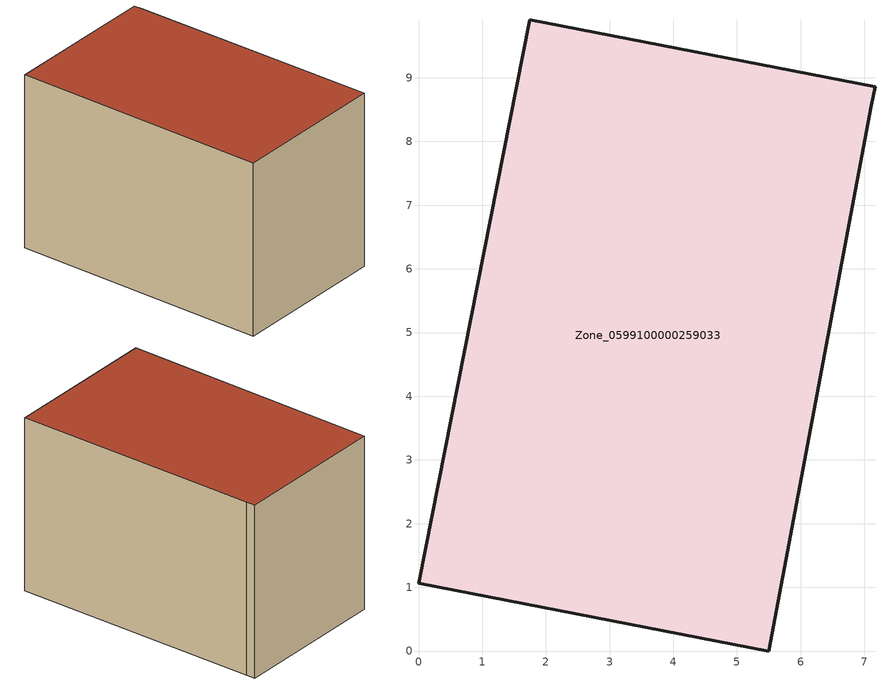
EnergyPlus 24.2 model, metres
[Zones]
Zone_0599100000259033
 floor ground (C_G): 7.11,8.56 5.5,0 0,1.06 1.75,9.91 7.17,8.86 z0
 wall outside (C_F): 5.5,0 7.11,8.56 7.17,8.86 1.75,9.91 0,1.06 5.5,0 z0:6.15
 roof outside (C_R): 1.75,9.91 0,1.06 5.5,0 7.11,8.56 7.17,8.86 z6.15
[BUILDING]
Pand.0599100000259033: North Axis=0; Terrain=City; Loads Convergence Tolerance Value=0.04; Temperature Convergence Tolerance Value=0.4; Solar Distribution=FullExterior; Maximum Number of Warmup Days=25; Minimum Number of Warmup Days=1
[Site:Location]
Rotterdam.The.Hague.AP_ZH_NLD Design_Conditions: Latitude=51.96; Longitude=4.45; Time Zone=1; Elevation=-4.5
[SITE:GROUNDTEMPERATURE:BUILDINGSURFACE]
18, 18, 18, 18, 18, 18, 18, 18, 18, 18, 18, 18
[MATERIAL] Thermal Absorptance=0.9; Solar Absorptance=0.7; Visible Absorptance=0.7
Name | Roughness | Thickness | Conductivity | Density | Specific Heat
G.TC.1946-1964 | MediumSmooth | 0.15 | 1 | 540 | 1210
F.TC.1946-1964 | Rough | 0.3 | 0.857143 | 1920 | 840
R.TC.1946-1964 | MediumRough | 0.2 | 0.235294 | 1500 | 1000
[CONSTRUCTION]
C_G: G.TC.1946-1964
C_F: F.TC.1946-1964
C_R: R.TC.1946-1964
[ZONE]
Zone_0599100000259033: Type=1; Multiplier=1; Ceiling Height=Autocalculate; Volume=Autocalculate; Floor Area=autocalculate; Part of Total Floor Area=Yes
[ZONEINFILTRATION:DESIGNFLOWRATE]
Infil_Zone_0599100000259033: Zone or ZoneList or Space or SpaceList=Zone_0599100000259033; Schedule=AlwaysOn; Design Flow Rate Calculation Method=Flow/Area; Flow Rate per Floor Area=0.003; Constant Term Coefficient=1; Temperature Term Coefficient=0; Velocity Term Coefficient=0; Velocity Squared Term Coefficient=0
[HVACTEMPLATE:ZONE:IDEALLOADSAIRSYSTEM]
Zone_0599100000259033: Maximum Heating Supply Air Temperature=50; Minimum Cooling Supply Air Temperature=13; Maximum Heating Supply Air Humidity Ratio=0.0156; Minimum Cooling Supply Air Humidity Ratio=0.0077; Heating Limit=NoLimit; Cooling Limit=NoLimit; Dehumidification Control Type=ConstantSensibleHeatRatio; Cooling Sensible Heat Ratio=0.7; Dehumidification Setpoint=60; Humidification Control Type=None; Humidification Setpoint=30; Outdoor Air Method=None; Outdoor Air Flow Rate per Person=0.00944; Outdoor Air Flow Rate per Zone Floor Area=0; Outdoor Air Flow Rate per Zone=0; Demand Controlled Ventilation Type=None; Outdoor Air Economizer Type=NoEconomizer; Heat Recovery Type=None; Sensible Heat Recovery Effectiveness=0.7; Latent Heat Recovery Effectiveness=0.65
[ZONECONTROL:THERMOSTAT]
ThermostatControl_Zone_0599100000259033: Zone or ZoneList=Zone_0599100000259033; Control Type Schedule=DualSetpointControlType; Control 1=Thermostat_Zone_0599100000259033; Temperature Difference Between Cutout And Setpoint=0
[THERMOSTATSETPOINT:DUALSETPOINT]
Thermostat_Zone_0599100000259033: Heating Setpoint Temperature Schedule=HeatingSetpoint_Zone_0599100000259033; Cooling Setpoint Temperature Schedule=CoolingSetpoint_Zone_0599100000259033
[SCHEDULE:COMPACT]
HeatingSetpoint_Zone_0599100000259033: Through: 12/31, For: AllDays, Until: 24:00, 21
CoolingSetpoint_Zone_0599100000259033: Through: 12/31, For: AllDays, Until: 24:00, 24
DualSetpointControlType: Through: 12/31, For: AllDays, Until: 24:00, 4
AlwaysOn: Through: 12/31, For: AllDays, Until: 24:00, 1
